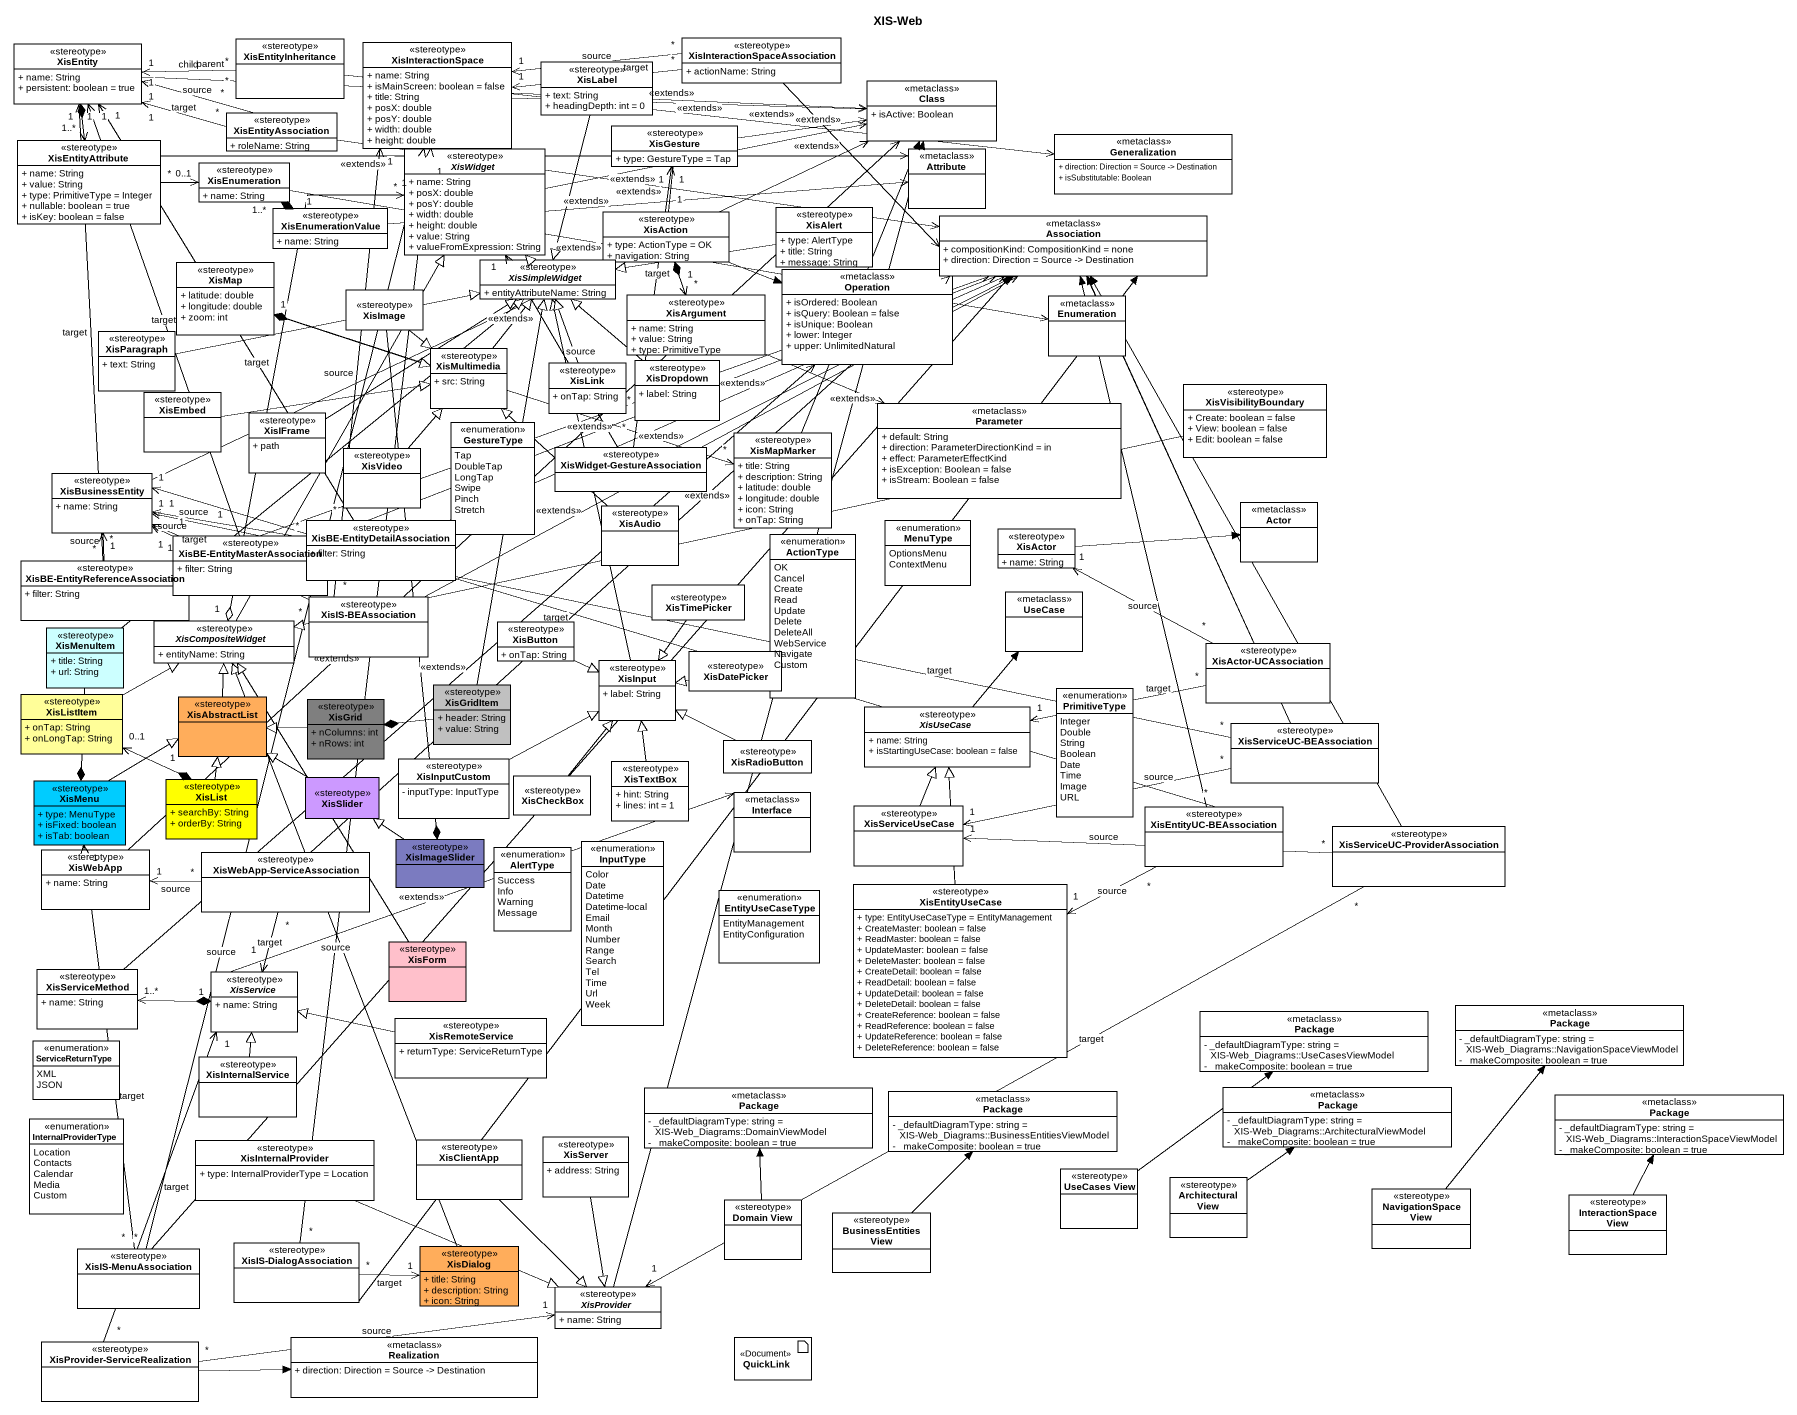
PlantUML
@startuml
title XIS-Web
allowmixing
hide circle
hide empty members
skinparam classAttributeIconSize 0
class XisEntity <<stereotype>> {
  + name: String
  + persistent: boolean = true
}
class XisEntityInheritance <<stereotype>>
class XisInteractionSpace <<stereotype>> {
  + name: String
  + isMainScreen: boolean = false
  + title: String
  + posX: double
  + posY: double
  + width: double
  + height: double
}
class "XisInteractionSpaceAssociation" as XisInteractionSpaceAssociati <<stereotype>> {
  + actionName: String
}
class XisLabel <<stereotype>> {
  + text: String
  + headingDepth: int = 0
}
class "Class" as Class_ <<metaclass>> {
  + isActive: Boolean
}
class XisEntityAssociation <<stereotype>> {
  + roleName: String
}
class XisEntityAttribute <<stereotype>> {
  + name: String
  + value: String
  + type: PrimitiveType = Integer
  + nullable: boolean = true
  + isKey: boolean = false
}
class XisEnumeration <<stereotype>> {
  + name: String
}
abstract class XisWidget <<stereotype>> {
  + name: String
  + posX: double
  + posY: double
  + width: double
  + height: double
  + value: String
  + valueFromExpression: String
}
class XisGesture <<stereotype>> {
  + type: GestureType = Tap
}
class Attribute <<metaclass>>
class Generalization <<metaclass>> {
  + direction: Direction = Source -> Destination
  + isSubstitutable: Boolean
}
class XisEnumerationValue <<stereotype>> {
  + name: String
}
class XisAction <<stereotype>> {
  + type: ActionType = OK
  + navigation: String
}
class XisAlert <<stereotype>> {
  + type: AlertType
  + title: String
  + message: String
}
class Association <<metaclass>> {
  + compositionKind: CompositionKind = none
  + direction: Direction = Source -> Destination
}
class XisMap <<stereotype>> {
  + latitude: double
  + longitude: double
  + zoom: int
}
abstract class XisSimpleWidget <<stereotype>> {
  + entityAttributeName: String
}
class Operation <<metaclass>> {
  + isOrdered: Boolean
  + isQuery: Boolean = false
  + isUnique: Boolean
  + lower: Integer
  + upper: UnlimitedNatural
}
class XisImage <<stereotype>>
class XisArgument <<stereotype>> {
  + name: String
  + value: String
  + type: PrimitiveType
}
class Enumeration <<metaclass>>
class XisParagraph <<stereotype>> {
  + text: String
}
class XisMultimedia <<stereotype>> {
  + src: String
}
class XisEmbed <<stereotype>>
class XisLink <<stereotype>> {
  + onTap: String
}
class XisDropdown <<stereotype>> {
  + label: String
}
class XisVisibilityBoundary <<stereotype>> {
  + Create: boolean = false
  + View: boolean = false
  + Edit: boolean = false
}
class XisIFrame <<stereotype>> {
  + path
}
enum GestureType {
  Tap
  DoubleTap
  LongTap
  Swipe
  Pinch
  Stretch
}
class XisMapMarker <<stereotype>> {
  + title: String
  + description: String
  + latitude: double
  + longitude: double
  + icon: String
  + onTap: String
}
class Parameter <<metaclass>> {
  + default: String
  + direction: ParameterDirectionKind = in
  + effect: ParameterEffectKind
  + isException: Boolean = false
  + isStream: Boolean = false
}
class XisBusinessEntity <<stereotype>> {
  + name: String
}
class XisVideo <<stereotype>>
class "XisWidget-GestureAssociation" as XisWidget_GestureAssociation <<stereotype>>
class XisAudio <<stereotype>>
class "Actor" as Actor_ <<metaclass>>
class "XisBE-EntityMasterAssociation" as XisBE_EntityMasterAssociatio <<stereotype>> {
  + filter: String
}
class "XisBE-EntityDetailAssociation" as XisBE_EntityDetailAssociatio <<stereotype>> {
  + filter: String
}
enum ActionType {
  OK
  Cancel
  Create
  Read
  Update
  Delete
  DeleteAll
  WebService
  Navigate
  Custom
}
enum MenuType {
  OptionsMenu
  ContextMenu
}
class XisActor <<stereotype>> {
  + name: String
}
class "XisBE-EntityReferenceAssociation" as XisBE_EntityReferenceAssocia <<stereotype>> {
  + filter: String
}
class XisTimePicker <<stereotype>>
class XisMenuItem <<stereotype>> #CCFFFF {
  + title: String
  + url: String
}
abstract class XisCompositeWidget <<stereotype>> {
  + entityName: String
}
class "XisIS-BEAssociation" as XisIS_BEAssociation <<stereotype>>
class XisButton <<stereotype>> {
  + onTap: String
}
class "UseCase" as UseCase_ <<metaclass>>
class XisInput <<stereotype>> {
  + label: String
}
class XisDatePicker <<stereotype>>
class "XisActor-UCAssociation" as XisActor_UCAssociation <<stereotype>>
class XisListItem <<stereotype>> #FFFE99 {
  + onTap: String
  + onLongTap: String
}
class XisAbstractList <<stereotype>> #FFAD5B
class XisGrid <<stereotype>> #7F7F7F {
  + nColumns: int
  + nRows: int
}
class XisGridItem <<stereotype>> #C0C0C0 {
  + header: String
  + value: String
}
enum PrimitiveType {
  Integer
  Double
  String
  Boolean
  Date
  Time
  Image
  URL
}
class XisRadioButton <<stereotype>>
abstract class XisUseCase <<stereotype>> {
  + name: String
  + isStartingUseCase: boolean = false
}
class "XisServiceUC-BEAssociation" as XisServiceUC_BEAssociation <<stereotype>>
class XisMenu <<stereotype>> #00CCFF {
  + type: MenuType
  + isFixed: boolean
  + isTab: boolean
}
class XisList <<stereotype>> #FFFF00 {
  + searchBy: String
  + orderBy: String
}
class XisSlider <<stereotype>> #CC99FF
class XisInputCustom <<stereotype>> {
  - inputType: InputType
}
class XisCheckBox <<stereotype>>
class XisTextBox <<stereotype>> {
  + hint: String
  + lines: int = 1
}
class "Interface" as Interface_ <<metaclass>>
class XisServiceUseCase <<stereotype>>
class "XisEntityUC-BEAssociation" as XisEntityUC_BEAssociation <<stereotype>>
class XisWebApp <<stereotype>> {
  + name: String
}
class "XisWebApp-ServiceAssociation" as XisWebApp_ServiceAssociation <<stereotype>>
class XisImageSlider <<stereotype>> #7B7BC0
enum AlertType {
  Success
  Info
  Warning
  Message
}
enum InputType {
  Color
  Date
  Datetime
  Datetime-local
  Email
  Month
  Number
  Range
  Search
  Tel
  Time
  Url
  Week
}
class "XisServiceUC-ProviderAssociation" as XisServiceUC <<stereotype>>
enum EntityUseCaseType {
  EntityManagement
  EntityConfiguration
}
class XisEntityUseCase <<stereotype>> {
  + type: EntityUseCaseType = EntityManagement
  + CreateMaster: boolean = false
  + ReadMaster: boolean = false
  + UpdateMaster: boolean = false
  + DeleteMaster: boolean = false
  + CreateDetail: boolean = false
  + ReadDetail: boolean = false
  + UpdateDetail: boolean = false
  + DeleteDetail: boolean = false
  + CreateReference: boolean = false
  + ReadReference: boolean = false
  + UpdateReference: boolean = false
  + DeleteReference: boolean = false
}
class XisServiceMethod <<stereotype>> {
  + name: String
}
abstract class XisService <<stereotype>> {
  + name: String
}
class XisForm <<stereotype>> #FFC0CB
class "Package" as Package_ <<metaclass>> {
  - _defaultDiagramType: string = XIS-Web_Diagrams::UseCasesViewModel
  - _makeComposite: boolean = true
}
class "Package" as Package__2 <<metaclass>> {
  - _defaultDiagramType: string = XIS-Web_Diagrams::NavigationSpaceViewModel
  - _makeComposite: boolean = true
}
enum ServiceReturnType {
  XML
  JSON
}
class XisRemoteService <<stereotype>> {
  + returnType: ServiceReturnType
}
class XisInternalService <<stereotype>>
class "Package" as Package__3 <<metaclass>> {
  - _defaultDiagramType: string = XIS-Web_Diagrams::DomainViewModel
  - _makeComposite: boolean = true
}
class "Package" as Package__4 <<metaclass>> {
  - _defaultDiagramType: string = XIS-Web_Diagrams::BusinessEntitiesViewModel
  - _makeComposite: boolean = true
}
class "Package" as Package__5 <<metaclass>> {
  - _defaultDiagramType: string = XIS-Web_Diagrams::ArchitecturalViewModel
  - _makeComposite: boolean = true
}
enum InternalProviderType {
  Location
  Contacts
  Calendar
  Media
  Custom
}
class "Package" as Package__6 <<metaclass>> {
  - _defaultDiagramType: string = XIS-Web_Diagrams::InteractionSpaceViewModel
  - _makeComposite: boolean = true
}
class XisInternalProvider <<stereotype>> {
  + type: InternalProviderType = Location
}
class XisClientApp <<stereotype>>
class XisServer <<stereotype>> {
  + address: String
}
class "UseCases View" as UseCases_View <<stereotype>>
class "Domain View" as Domain_View <<stereotype>>
class "Architectural View" as Architectural_View <<stereotype>>
class "NavigationSpace View" as NavigationSpace_View <<stereotype>>
class "InteractionSpace View" as InteractionSpace_View <<stereotype>>
class "XisIS-DialogAssociation" as XisIS_DialogAssociation <<stereotype>>
class XisDialog <<stereotype>> #FFAD5B {
  + title: String
  + description: String
  + icon: String
}
class "BusinessEntities View" as BusinessEntities_View <<stereotype>>
class "XisIS-MenuAssociation" as XisIS_MenuAssociation <<stereotype>>
abstract class XisProvider <<stereotype>> {
  + name: String
}
class "XisProvider-ServiceRealization" as XisProvider_2 <<stereotype>>
class Realization <<metaclass>> {
  + direction: Direction = Source -> Destination
}
artifact QuickLink <<Document>>
XisEntity -right-> Class_ : <<extends>>
XisEntity "1" <-right- "*" XisEntityAssociation : target
XisEntityInheritance "*" -left-> "1" XisEntity : child
XisEntityInheritance "*" -left-> "1" XisEntity : parent
XisEntityInheritance -right-> Generalization : <<extends>>
XisInteractionSpace "1" <-right- "*" XisInteractionSpaceAssociati : target
XisInteractionSpace -right-> Class_ : <<extends>>
XisInteractionSpaceAssociati "*" -left-> "1" XisInteractionSpace : source
XisInteractionSpaceAssociati -right-> Association : <<extends>>
XisLabel --|> XisSimpleWidget
XisEntityAssociation "*" -left-> "1" XisEntity : source
XisEntityAssociation -right-> Association : <<extends>>
XisEntityAttribute "1..*" <-up-* "1" XisEntity
XisEntityAttribute "*" -right-> "0..1" XisEnumeration
XisEntityAttribute -right-> Attribute : <<extends>>
XisEnumeration -right-> Enumeration : <<extends>>
XisWidget -right-> Class_ : <<extends>>
XisWidget "*" <--o "1" XisCompositeWidget
XisGesture -right-> Class_ : <<extends>>
XisGesture "1" -- "1" XisAction
XisEnumerationValue "1..*" <-left-* "1" XisEnumeration
XisEnumerationValue -right-> Attribute : <<extends>>
XisAction -right-> Operation
XisAlert -left-|> XisSimpleWidget
XisMap -right-|> XisMultimedia
XisSimpleWidget -up-|> XisWidget
XisImage --|> XisMultimedia
XisImage --* XisImageSlider
XisArgument "*" <-up-* "1" XisAction
XisArgument -right-> Parameter : <<extends>>
XisParagraph -right-|> XisSimpleWidget
XisMultimedia -up-|> XisSimpleWidget
XisEmbed -right-|> XisMultimedia
XisLink -up-|> XisSimpleWidget
XisDropdown -up-|> XisSimpleWidget
XisVisibilityBoundary -left-|> XisCompositeWidget
XisIFrame -up-|> XisSimpleWidget
XisMapMarker -up-> Class_
XisMapMarker "*" <-left-* "1" XisMap
XisBusinessEntity -right-> Class_ : <<extends>>
XisBusinessEntity "1" <-right- "1" XisBE_EntityMasterAssociatio : source
XisBusinessEntity "1" <-right- "*" XisBE_EntityDetailAssociatio : source
XisBusinessEntity "1" <-- "*" XisBE_EntityReferenceAssocia : source
XisBusinessEntity "1" <-right- "*" XisIS_BEAssociation : target
XisVideo -up-|> XisMultimedia
XisWidget_GestureAssociation "*" -up-> "1" XisWidget : source
XisWidget_GestureAssociation "*" -up-> "1" XisGesture : target
XisWidget_GestureAssociation -right-> Association
XisAudio -up-|> XisMultimedia
XisBE_EntityMasterAssociatio "1" -up-> "1" XisEntity : target
XisBE_EntityMasterAssociatio -right-> Association : <<extends>>
XisBE_EntityDetailAssociatio "*" -up-> "1" XisEntity : target
XisBE_EntityDetailAssociatio -right-> Association : <<extends>>
XisActor -right-> Actor_
XisBE_EntityReferenceAssocia "*" -up-> "1" XisEntity : target
XisBE_EntityReferenceAssocia -right-> Association : <<extends>>
XisTimePicker --|> XisInput
XisMenuItem -up-|> XisSimpleWidget
XisMenuItem --* XisMenu
XisCompositeWidget -up-|> XisWidget
XisIS_BEAssociation "*" -up-> "1" XisInteractionSpace : source
XisIS_BEAssociation -right-> Association : <<extends>>
XisButton -right-|> XisInput
XisInput -up-|> XisSimpleWidget
XisDatePicker -left-|> XisInput
XisActor_UCAssociation -up-> Association
XisActor_UCAssociation "*" -left-> "1" XisActor : source
XisActor_UCAssociation "*" -left-> "1" XisUseCase : target
XisListItem -right-|> XisCompositeWidget
XisAbstractList -up-|> XisCompositeWidget
XisGrid -left-|> XisAbstractList
XisGridItem -up-|> XisSimpleWidget
XisGridItem -left-* XisGrid
XisRadioButton -left-|> XisInput
XisUseCase -up-> UseCase_
XisServiceUC_BEAssociation -up-> Association
XisServiceUC_BEAssociation "*" -left-> "1" XisBusinessEntity : target
XisServiceUC_BEAssociation "*" -left-> "1" XisServiceUseCase : source
XisMenu -up-|> XisAbstractList
XisList "1" *-up-> "0..1" XisListItem
XisList -up-|> XisAbstractList
XisSlider -left-|> XisAbstractList
XisInputCustom -right-|> XisInput
XisCheckBox -up-|> XisInput
XisTextBox -up-|> XisInput
XisServiceUseCase -up-|> XisUseCase
XisEntityUC_BEAssociation -up-> Association
XisEntityUC_BEAssociation "*" -left-> "1" XisBusinessEntity : target
XisEntityUC_BEAssociation "*" -left-> "1" XisEntityUseCase : source
XisWebApp -up-> Class_ : <<extends>>
XisWebApp "1" <-right- "*" XisWebApp_ServiceAssociation : source
XisWebApp_ServiceAssociation -up-> Association : <<extends>>
XisWebApp_ServiceAssociation "*" --> "1" XisService : target
XisImageSlider -up-|> XisSlider
XisServiceUC -up-> Association
XisServiceUC "*" -left-> "1" XisServiceUseCase : source
XisServiceUC "*" -left-> "1" XisProvider : target
XisEntityUseCase -up-|> XisUseCase
XisServiceMethod -up-> Operation : <<extends>>
XisServiceMethod "1..*" <-right-* "1" XisService
XisService -right-> Interface_ : <<extends>>
XisForm -up-|> XisCompositeWidget
XisRemoteService -left-|> XisService
XisInternalService -up-|> XisService
XisInternalProvider -right-|> XisProvider
XisClientApp --|> XisProvider
XisServer --|> XisProvider
UseCases_View -up-> Package_
Domain_View -up-> Package__3
Architectural_View -up-> Package__5
NavigationSpace_View -up-> Package__2
InteractionSpace_View -up-> Package__6
XisIS_DialogAssociation "*" -up-> "1" XisInteractionSpace : source
XisIS_DialogAssociation -up-> Association
XisIS_DialogAssociation "*" -right-> "1" XisDialog : target
XisDialog -up-|> XisCompositeWidget
BusinessEntities_View -up-> Package__4
XisIS_MenuAssociation "*" -up-> "1" XisInteractionSpace : source
XisIS_MenuAssociation -up-> Association
XisIS_MenuAssociation "*" -up-> "1" XisMenu : target
XisProvider -up-> Class_
XisProvider_2 "*" -up-> "1" XisService : target
XisProvider_2 "*" -right-> "1" XisProvider : source
XisProvider_2 -right-> Realization
@enduml
